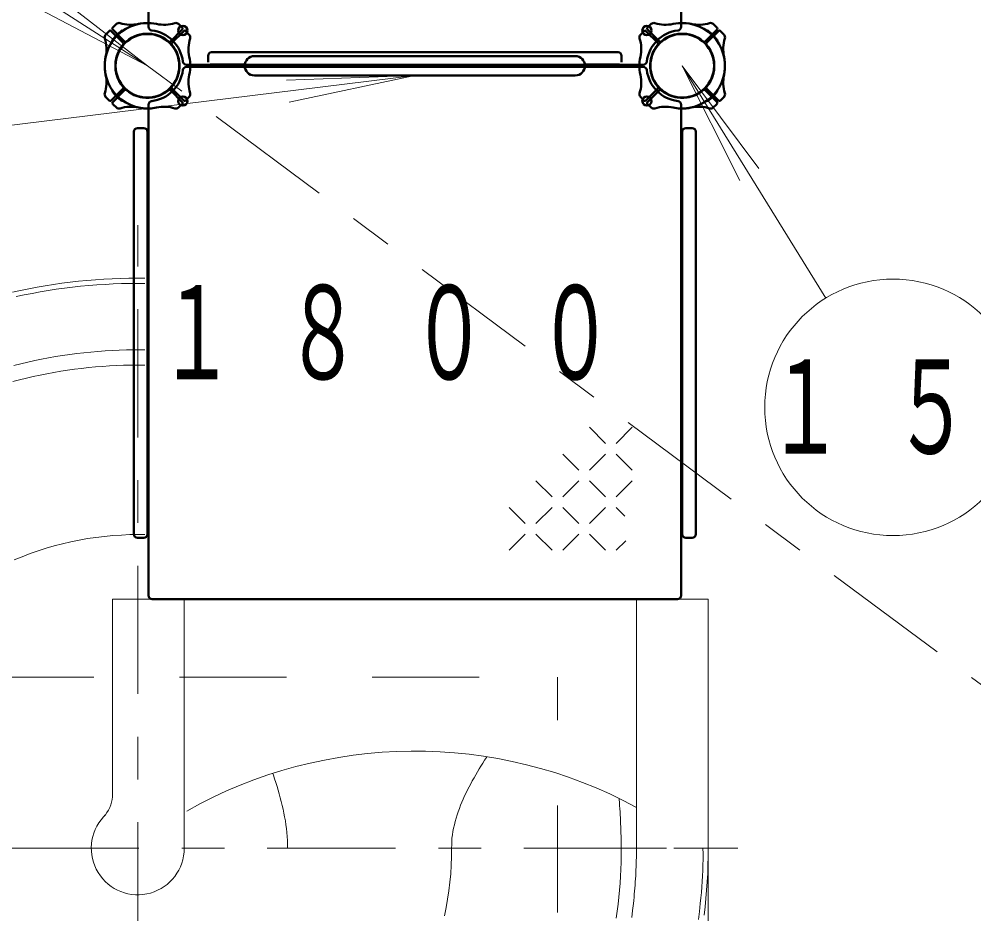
# Model space of a CAD drawing. Units: millimetres on the paper. Extents: x -385 to 0, y -594 to 267.
# Drawn here: x -307.82 to -285.5, y 150.99 to 171.92 of the extents above; entities that cross this region are included whole.
import ezdxf

# ---------------------------------------------------------------- set-up
doc = ezdxf.new("R2010")
doc.units = ezdxf.units.MM
doc.linetypes.add('USER1', pattern=[4.5, 2.5, -2])
doc.linetypes.add('USER2', pattern=[6, 3, -1, 1, -1])
doc.layers.add('LY_1', color=140, linetype='Continuous', lineweight=50)
doc.styles.add('ＭＳ ゴシック', font='')
doc.styles.get('ＭＳ ゴシック').set_extended_font_data('MS Gothic')

msp = doc.modelspace()

# ---------------------------------------------------------------- linework, layer by layer
at = {"layer": 'LY_1'}
for p, q in [((-304.797, 177.075), (-304.797, 171.735)), ((-292.347, 177.075), (-292.347, 171.735)), ((-305.717, 171.637), (-305.8, 171.548)), ((-305.392, 171.36), (-305.669, 171.637)), ((-305.356, 171.395), (-305.634, 171.673)), ((-305.633, 171.721), (-305.544, 171.803)), ((-305.401, 171.64), (-305.403, 171.642)), ((-304.287, 171.395), (-304.009, 171.673)), ((-304.252, 171.36), (-303.974, 171.637)), ((-304.01, 171.721), (-304.099, 171.803)), ((-303.926, 171.637), (-303.843, 171.548)), ((-293.217, 171.637), (-293.3, 171.548)), ((-292.892, 171.36), (-293.169, 171.637)), ((-292.856, 171.395), (-293.134, 171.673)), ((-293.133, 171.721), (-293.044, 171.803)), ((-291.787, 171.395), (-291.509, 171.673)), ((-291.752, 171.36), (-291.474, 171.637)), ((-291.742, 171.64), (-291.74, 171.642)), ((-291.51, 171.721), (-291.599, 171.803)), ((-291.426, 171.637), (-291.343, 171.548)), ((-305.637, 171.404), (-305.639, 171.406)), ((-291.506, 171.404), (-291.505, 171.406)), ((-303.405, 171.058), (-303.405, 170.908)), ((-298.572, 171.142), (-303.322, 171.142)), ((-302.322, 171.052), (-298.572, 171.052)), ((-298.572, 171.142), (-293.822, 171.142)), ((-294.822, 171.052), (-298.572, 171.052)), ((-293.738, 171.058), (-293.738, 170.908)), ((-298.572, 170.85), (-303.911, 170.85)), ((-298.572, 170.8), (-303.911, 170.8)), ((-303.355, 170.852), (-303.355, 170.798)), ((-303.355, 170.852), (-302.547, 170.852)), ((-303.355, 170.798), (-302.547, 170.798)), ((-298.572, 170.85), (-293.232, 170.85)), ((-298.572, 170.8), (-293.232, 170.8)), ((-293.788, 170.852), (-294.596, 170.852)), ((-293.788, 170.798), (-294.596, 170.798)), ((-293.788, 170.852), (-293.788, 170.798)), ((-302.322, 170.598), (-298.572, 170.598)), ((-294.822, 170.598), (-298.572, 170.598)), ((-305.392, 170.29), (-305.669, 170.013)), ((-304.252, 170.29), (-303.974, 170.013)), ((-292.892, 170.29), (-293.169, 170.013)), ((-291.752, 170.29), (-291.474, 170.013)), ((-305.717, 170.014), (-305.807, 170.109)), ((-305.637, 170.246), (-305.639, 170.244)), ((-305.356, 170.255), (-305.634, 169.977)), ((-304.287, 170.255), (-304.009, 169.977)), ((-303.926, 170.014), (-303.836, 170.109)), ((-293.217, 170.014), (-293.307, 170.109)), ((-292.856, 170.255), (-293.134, 169.977)), ((-291.787, 170.255), (-291.509, 169.977)), ((-291.506, 170.246), (-291.505, 170.244)), ((-291.426, 170.014), (-291.336, 170.109)), ((-305.633, 169.929), (-305.537, 169.84)), ((-305.401, 170.01), (-305.403, 170.008)), ((-304.797, 164.575), (-304.797, 169.915)), ((-304.01, 169.929), (-304.106, 169.84)), ((-293.133, 169.929), (-293.037, 169.84)), ((-292.347, 164.575), (-292.347, 169.915)), ((-291.742, 170.01), (-291.74, 170.008)), ((-291.51, 169.929), (-291.606, 169.84)), ((-305.138, 169.283), (-305.138, 159.867)), ((-305.055, 169.367), (-304.905, 169.367)), ((-304.822, 169.283), (-304.822, 159.867)), ((-292.322, 169.283), (-292.322, 159.867)), ((-292.088, 169.367), (-292.238, 169.367)), ((-292.005, 169.283), (-292.005, 159.867)), ((-304.797, 164.575), (-304.797, 158.433)), ((-292.347, 164.575), (-292.347, 158.433)), ((-305.055, 159.783), (-304.905, 159.783)), ((-292.088, 159.783), (-292.238, 159.783)), ((-298.572, 158.35), (-304.713, 158.35)), ((-298.572, 158.35), (-292.43, 158.35))]:
    msp.add_line(p, q, dxfattribs=at)
at = {"layer": 'LY_1', "color": 7, "lineweight": 13}
for p, q in [((-310.298, 174.346), (-304.822, 170.825)), ((-304.822, 170.825), (-307.194, 172.661)), ((-304.822, 170.825), (-307.477, 172.221)), ((-292.322, 170.825), (-290.53, 168.419)), ((-292.322, 170.825), (-290.975, 168.144)), ((-288.969, 165.39), (-292.322, 170.825)), ((-309.852, 169.207), (-298.572, 170.598)), ((-298.572, 170.598), (-301.57, 170.492)), ((-298.572, 170.598), (-301.506, 169.973)), ((-294.49, 162.369), (-294.115, 161.994)), ((-293.49, 162.369), (-293.865, 161.994)), ((-295.115, 161.744), (-294.74, 161.369)), ((-294.115, 161.744), (-294.49, 161.369)), ((-293.865, 161.744), (-293.49, 161.369)), ((-295.74, 161.119), (-295.365, 160.744)), ((-294.74, 161.119), (-295.115, 160.744)), ((-294.49, 161.119), (-294.115, 160.744)), ((-293.49, 161.119), (-293.865, 160.744)), ((-296.365, 160.494), (-295.99, 160.119)), ((-295.365, 160.494), (-295.74, 160.119)), ((-295.115, 160.494), (-294.74, 160.119)), ((-294.115, 160.494), (-294.49, 160.119)), ((-293.865, 160.494), (-293.665, 160.294)), ((-295.99, 159.869), (-296.365, 159.494)), ((-295.74, 159.869), (-295.365, 159.494)), ((-294.74, 159.869), (-295.115, 159.494)), ((-294.49, 159.869), (-294.115, 159.494)), ((-293.642, 159.716), (-293.865, 159.494)), ((-305.636, 158.35), (-304.911, 158.35)), ((-305.636, 153.883), (-305.636, 158.35)), ((-304.965, 158.35), (-292.298, 158.35)), ((-304.75, 158.35), (-303.961, 158.35)), ((-303.961, 158.35), (-303.961, 152.522)), ((-294.218, 158.35), (-293.289, 158.35)), ((-293.392, 152.522), (-293.392, 158.35)), ((-292.59, 158.35), (-291.717, 158.35)), ((-291.821, 158.35), (-291.801, 158.35)), ((-291.717, 158.35), (-291.717, 152.522)), ((-305.636, 153.802), (-305.636, 153.883)), ((-293.749, 152.522), (-293.392, 152.522)), ((-293.392, 152.522), (-293.289, 152.522)), ((-293.289, 152.522), (-293.209, 152.522)), ((-293.209, 152.522), (-292.687, 152.522)), ((-292.519, 152.522), (-292.02, 152.522)), ((-292.02, 152.522), (-291.941, 152.522)), ((-291.941, 152.522), (-291.838, 152.522)), ((-291.838, 152.522), (-291.753, 152.522)), ((-291.717, 144.408), (-291.717, 152.522))]:
    msp.add_line(p, q, dxfattribs=at)
at = {"layer": 'LY_1', "color": 7, "linetype": 'USER2', "lineweight": 13}
for p, q in [((-281.543, 153.537), (-304.822, 170.825)), ((-305.048, 138.132), (-305.048, 167.096)), ((-320.022, 152.522), (-290.17, 152.522))]:
    msp.add_line(p, q, dxfattribs=at)
at = {"layer": 'LY_1', "color": 7, "linetype": 'USER1', "lineweight": 13}
for p in [(-308.572, 156.522), (-295.238, 146.522)]:
    msp.add_line(p, (-295.238, 156.522), dxfattribs=at)
at = {"layer": 'LY_1', "color": 7, "lineweight": 13}
for points in [[(-307.979, 165.53), (-307.787, 165.572), (-307.595, 165.611), (-307.402, 165.647), (-307.209, 165.68), (-307.015, 165.71), (-306.82, 165.738), (-306.625, 165.762), (-306.43, 165.784), (-306.235, 165.803), (-306.039, 165.819), (-305.843, 165.832), (-305.647, 165.842), (-305.451, 165.85), (-305.255, 165.854), (-305.058, 165.856), (-304.882, 165.854)], [(-307.894, 165.425), (-307.707, 165.465), (-307.519, 165.502), (-307.331, 165.537), (-307.143, 165.568), (-306.954, 165.597), (-306.764, 165.623), (-306.575, 165.647), (-306.385, 165.668), (-306.194, 165.686), (-306.004, 165.701), (-305.813, 165.713), (-305.622, 165.723), (-305.431, 165.73), (-305.24, 165.734), (-305.049, 165.736), (-304.882, 165.734)], [(-307.944, 163.816), (-307.782, 163.856), (-307.621, 163.894), (-307.458, 163.929), (-307.295, 163.963), (-307.132, 163.994), (-306.968, 164.022), (-306.804, 164.048), (-306.639, 164.072), (-306.474, 164.094), (-306.309, 164.113), (-306.143, 164.13), (-305.978, 164.144), (-305.812, 164.156), (-305.646, 164.166), (-305.48, 164.173), (-305.313, 164.178), (-305.147, 164.181), (-304.981, 164.181), (-304.882, 164.18)], [(-307.97, 163.439), (-307.812, 163.481), (-307.652, 163.52), (-307.493, 163.556), (-307.333, 163.59), (-307.172, 163.622), (-307.011, 163.652), (-306.849, 163.679), (-306.687, 163.704), (-306.525, 163.727), (-306.362, 163.747), (-306.199, 163.765), (-306.036, 163.78), (-305.873, 163.793), (-305.709, 163.804), (-305.546, 163.813), (-305.382, 163.819), (-305.218, 163.822), (-305.054, 163.824), (-304.882, 163.823)], [(-307.936, 159.268), (-307.752, 159.343), (-307.566, 159.414), (-307.379, 159.48), (-307.189, 159.541), (-306.999, 159.596), (-306.806, 159.646), (-306.613, 159.691), (-306.418, 159.731), (-306.222, 159.765), (-306.025, 159.795), (-305.828, 159.818), (-305.63, 159.837), (-305.432, 159.85), (-305.233, 159.858), (-305.034, 159.86), (-304.882, 159.858)], [(-303.961, 158.35), (-303.945, 158.35), (-303.928, 158.35), (-303.911, 158.35), (-303.894, 158.35), (-303.878, 158.35), (-303.861, 158.35), (-303.844, 158.35), (-303.827, 158.35), (-303.811, 158.35), (-303.794, 158.35), (-303.777, 158.35), (-303.76, 158.35), (-303.743, 158.35), (-303.727, 158.35), (-303.71, 158.35), (-303.693, 158.35), (-303.676, 158.35), (-303.66, 158.35), (-303.643, 158.35), (-303.626, 158.35), (-303.609, 158.35), (-303.593, 158.35), (-303.576, 158.35), (-303.559, 158.35), (-303.542, 158.35), (-303.525, 158.35), (-303.509, 158.35), (-303.492, 158.35), (-303.475, 158.35), (-303.458, 158.35), (-303.442, 158.35), (-303.425, 158.35), (-303.408, 158.35), (-303.391, 158.35), (-303.374, 158.35), (-303.358, 158.35), (-303.341, 158.35), (-303.324, 158.35), (-303.307, 158.35), (-303.291, 158.35), (-303.274, 158.35), (-303.257, 158.35), (-303.24, 158.35), (-303.224, 158.35), (-303.207, 158.35), (-303.19, 158.35), (-303.173, 158.35), (-303.156, 158.35)], [(-295.011, 158.35), (-294.994, 158.35), (-294.977, 158.35), (-294.96, 158.35), (-294.942, 158.35), (-294.925, 158.35), (-294.908, 158.35), (-294.891, 158.35), (-294.873, 158.35), (-294.856, 158.35), (-294.839, 158.35), (-294.822, 158.35), (-294.804, 158.35), (-294.787, 158.35), (-294.77, 158.35), (-294.753, 158.35), (-294.735, 158.35), (-294.718, 158.35), (-294.701, 158.35), (-294.684, 158.35), (-294.667, 158.35), (-294.649, 158.35), (-294.632, 158.35), (-294.615, 158.35), (-294.598, 158.35), (-294.58, 158.35), (-294.563, 158.35), (-294.546, 158.35), (-294.529, 158.35), (-294.511, 158.35), (-294.494, 158.35), (-294.477, 158.35), (-294.46, 158.35), (-294.443, 158.35), (-294.425, 158.35), (-294.408, 158.35), (-294.391, 158.35), (-294.374, 158.35), (-294.356, 158.35), (-294.339, 158.35), (-294.322, 158.35), (-294.305, 158.35), (-294.287, 158.35), (-294.27, 158.35), (-294.253, 158.35), (-294.236, 158.35), (-294.218, 158.35)], [(-297.713, 152.522), (-297.711, 152.601), (-297.709, 152.681), (-297.705, 152.76), (-297.694, 152.839), (-297.68, 152.918), (-297.665, 152.996), (-297.648, 153.073), (-297.628, 153.151), (-297.607, 153.227), (-297.583, 153.303), (-297.558, 153.378), (-297.531, 153.453), (-297.502, 153.528), (-297.472, 153.601), (-297.441, 153.675), (-297.408, 153.747), (-297.374, 153.819), (-297.339, 153.89), (-297.303, 153.961), (-297.266, 154.032), (-297.228, 154.102), (-297.189, 154.171), (-297.15, 154.24), (-297.109, 154.309), (-297.068, 154.377), (-297.027, 154.445), (-296.985, 154.512), (-296.942, 154.58), (-296.899, 154.647), (-296.888, 154.664)], [(-301.893, 154.274), (-301.879, 154.234), (-301.849, 154.147), (-301.821, 154.059), (-301.793, 153.971), (-301.766, 153.883), (-301.74, 153.794), (-301.716, 153.705), (-301.693, 153.616), (-301.672, 153.526), (-301.651, 153.436), (-301.632, 153.346), (-301.615, 153.256), (-301.599, 153.165), (-301.585, 153.073), (-301.573, 152.982), (-301.562, 152.89), (-301.554, 152.799), (-301.549, 152.706), (-301.548, 152.614), (-301.546, 152.522)], [(-305.639, 153.729), (-305.639, 153.733), (-305.638, 153.737), (-305.638, 153.741), (-305.638, 153.745), (-305.637, 153.749), (-305.637, 153.753), (-305.637, 153.757), (-305.637, 153.762), (-305.637, 153.766), (-305.636, 153.77), (-305.636, 153.774), (-305.636, 153.778), (-305.636, 153.782), (-305.636, 153.786), (-305.636, 153.79), (-305.636, 153.794), (-305.636, 153.798), (-305.636, 153.802)], [(-293.798, 153.689), (-293.796, 153.662), (-293.791, 153.591), (-293.786, 153.52), (-293.781, 153.449), (-293.776, 153.378), (-293.772, 153.306), (-293.768, 153.235), (-293.765, 153.164), (-293.761, 153.093), (-293.759, 153.021), (-293.756, 152.95), (-293.754, 152.879), (-293.752, 152.807), (-293.75, 152.736), (-293.75, 152.665), (-293.75, 152.593), (-293.749, 152.522)], [(-305.811, 153.301), (-305.816, 153.294), (-305.823, 153.286), (-305.828, 153.281), (-305.831, 153.277), (-305.833, 153.275), (-305.835, 153.272), (-305.837, 153.27), (-305.839, 153.268), (-305.84, 153.266)], [(-297.713, 152.522), (-297.715, 152.323), (-297.72, 152.124), (-297.734, 151.926), (-297.754, 151.728), (-297.778, 151.531), (-297.807, 151.334), (-297.842, 151.139), (-297.882, 150.944)], [(-293.749, 152.522), (-293.751, 152.358), (-293.752, 152.194), (-293.756, 152.03), (-293.764, 151.867), (-293.775, 151.703), (-293.789, 151.54), (-293.805, 151.377), (-293.822, 151.214), (-293.842, 151.051), (-293.865, 150.889)], [(-293.463, 151.234), (-293.456, 151.305), (-293.449, 151.377), (-293.442, 151.448), (-293.435, 151.519), (-293.429, 151.591), (-293.423, 151.662), (-293.418, 151.734), (-293.414, 151.805), (-293.41, 151.877), (-293.407, 151.949), (-293.403, 152.02), (-293.4, 152.092), (-293.398, 152.163), (-293.395, 152.235), (-293.394, 152.307), (-293.394, 152.379), (-293.393, 152.45), (-293.392, 152.522)], [(-291.838, 152.522), (-291.836, 152.393), (-291.835, 152.264), (-291.837, 152.135), (-291.841, 152.006), (-291.846, 151.877), (-291.853, 151.748), (-291.862, 151.619), (-291.873, 151.491), (-291.886, 151.362), (-291.901, 151.234)], [(-291.717, 152.522), (-291.719, 152.326), (-291.721, 152.129), (-291.727, 151.933), (-291.737, 151.737), (-291.751, 151.541), (-291.767, 151.345), (-291.786, 151.15), (-291.807, 150.955)], [(-293.463, 151.234), (-293.483, 151.069), (-293.503, 150.904)], [(-291.901, 151.234), (-291.921, 151.044), (-291.941, 150.854)]]:
    msp.add_lwpolyline(points, dxfattribs=at)
at = {"layer": 'LY_1'}
for centre, radius in [((-303.997, 171.65), 0.108), ((-293.147, 171.65), 0.108), ((-304.822, 170.825), 0.743), ((-292.322, 170.825), 0.743), ((-292.322, 170.825), 0.743), ((-303.997, 170), 0.108), ((-293.147, 170), 0.108)]:
    msp.add_circle(centre, radius, dxfattribs=at)
at = {"layer": 'LY_1', "color": 7, "lineweight": 13}
msp.add_circle((-287.394, 162.836), 3, dxfattribs=at)
at = {"layer": 'LY_1'}
for centre, radius, start, end in [((-305.693, 171.614), 0.0333, 45, 137), ((-305.61, 171.696), 0.0333, 133, 225), ((-305.488, 171.743), 0.0833, 72.4588, 133), ((-304.822, 170.825), 1.017, 126.3731, 135), ((-304.822, 170.825), 1, 77.7272, 135), ((-305.211, 172.617), 0.833, 252.4588, 282.2728), ((-305.415, 171.63), 0.0167, 45, 126.3731), ((-304.822, 170.825), 1, 88.5675, 102.2728), ((-304.713, 171.735), 0.0833, 180, 263.2128), ((-304.822, 170.825), 0.833, 6.7872, 83.2128), ((-304.432, 172.617), 0.833, 257.7272, 287.5412), ((-304.156, 171.743), 0.0833, 47, 107.5412), ((-304.033, 171.696), 0.0333, 315, 47), ((-303.95, 171.614), 0.0333, 43, 135), ((-293.193, 171.614), 0.0333, 45, 137), ((-292.322, 170.825), 0.833, 96.7872, 173.2128), ((-293.11, 171.696), 0.0333, 133, 225), ((-292.988, 171.743), 0.0833, 72.4588, 133), ((-292.711, 172.617), 0.833, 252.4588, 282.2728), ((-292.322, 170.825), 1, 45, 102.2728), ((-292.43, 171.735), 0.0833, 276.7872, 0), ((-292.322, 170.825), 1, 77.7272, 91.4325), ((-291.932, 172.617), 0.833, 257.7272, 287.5412), ((-291.729, 171.63), 0.0167, 53.6269, 135), ((-292.322, 170.825), 1.017, 45, 53.6269), ((-291.656, 171.743), 0.0833, 47, 107.5412), ((-291.533, 171.696), 0.0333, 315, 47), ((-291.45, 171.614), 0.0333, 43, 135), ((-305.739, 171.491), 0.0833, 137, 197.5412), ((-304.822, 170.825), 1, 135, 192.2728), ((-306.613, 171.215), 0.833, 347.7272, 17.5412), ((-305.627, 171.418), 0.0167, 143.6269, 225), ((-304.822, 170.825), 1.017, 135, 143.6269), ((-304.822, 170.825), 0.75, 49.2707, 135), ((-304.822, 170.825), 0.75, 45, 130.7293), ((-303.03, 171.215), 0.833, 162.4588, 192.2728), ((-303.904, 171.491), 0.0833, 342.4588, 43), ((-293.239, 171.491), 0.0833, 137, 197.5412), ((-294.113, 171.215), 0.833, 347.7272, 17.5412), ((-292.322, 170.825), 0.75, 49.2707, 135), ((-292.322, 170.825), 0.75, 45, 130.7293), ((-292.322, 170.825), 1, 347.7272, 45), ((-292.322, 170.825), 1.017, 36.3731, 45), ((-291.516, 171.418), 0.0167, 315, 36.3731), ((-290.53, 171.215), 0.833, 162.4588, 192.2728), ((-291.404, 171.491), 0.0833, 342.4588, 43), ((-304.822, 170.825), 0.75, 135, 220.7293), ((-304.822, 170.825), 0.75, 139.2707, 225), ((-305.415, 171.336), 0.0333, 319.2707, 45), ((-305.333, 171.419), 0.0333, 225, 310.7293), ((-304.31, 171.419), 0.0333, 229.2707, 315), ((-304.822, 170.825), 0.75, 319.2707, 45), ((-304.822, 170.825), 0.75, 315, 40.7293), ((-304.228, 171.336), 0.0333, 135, 220.7293), ((-292.322, 170.825), 0.75, 135, 220.7293), ((-292.322, 170.825), 0.75, 139.2707, 225), ((-292.915, 171.336), 0.0333, 319.2707, 45), ((-292.833, 171.419), 0.0333, 225, 310.7293), ((-291.81, 171.419), 0.0333, 229.2707, 315), ((-292.322, 170.825), 0.75, 319.2707, 45), ((-292.322, 170.825), 0.75, 315, 40.7293), ((-291.728, 171.336), 0.0333, 135, 220.7293), ((-304.822, 170.825), 1, 167.7272, 225), ((-304.822, 170.825), 1, 358.5675, 12.2728), ((-303.322, 171.058), 0.0833, 90, 180), ((-302.322, 170.825), 0.227, 90, 270), ((-294.822, 170.825), 0.227, 270, 90), ((-293.822, 171.058), 0.0833, 0, 90), ((-292.322, 170.825), 1, 167.7272, 181.4325), ((-292.322, 170.825), 1, 315, 12.2728), ((-303.911, 170.933), 0.0833, 186.7872, 270), ((-303.911, 170.717), 0.0833, 90, 173.2128), ((-304.822, 170.825), 1, 347.7272, 1.4325), ((-292.322, 170.825), 1, 178.5675, 192.2728), ((-293.232, 170.933), 0.0833, 270, 353.2128), ((-293.232, 170.717), 0.0833, 6.7872, 90), ((-306.613, 170.435), 0.833, 342.4588, 12.2728), ((-304.822, 170.825), 0.833, 276.7872, 353.2128), ((-303.03, 170.435), 0.833, 167.7272, 197.5412), ((-294.113, 170.435), 0.833, 342.4588, 12.2728), ((-292.322, 170.825), 0.833, 186.7872, 263.2128), ((-290.53, 170.435), 0.833, 167.7272, 197.5412), ((-305.415, 170.314), 0.0333, 315, 40.7293), ((-304.822, 170.825), 0.75, 225, 310.7293), ((-304.822, 170.825), 0.75, 229.2707, 315), ((-304.228, 170.314), 0.0333, 139.2707, 225), ((-292.915, 170.314), 0.0333, 315, 40.7293), ((-292.322, 170.825), 0.75, 225, 310.7293), ((-292.322, 170.825), 0.75, 229.2707, 315), ((-291.728, 170.314), 0.0333, 139.2707, 225), ((-305.739, 170.159), 0.0833, 162.4588, 223), ((-305.627, 170.232), 0.0167, 135, 216.3731), ((-304.822, 170.825), 1.017, 216.3731, 225), ((-304.822, 170.825), 1.017, 225, 233.6269), ((-304.822, 170.825), 1, 225, 282.2728), ((-305.333, 170.231), 0.0333, 49.2707, 135), ((-304.31, 170.231), 0.0333, 45, 130.7293), ((-303.904, 170.159), 0.0833, 317, 17.5412), ((-293.239, 170.159), 0.0833, 162.4588, 223), ((-292.833, 170.231), 0.0333, 49.2707, 135), ((-292.322, 170.825), 1, 257.7272, 315), ((-291.81, 170.231), 0.0333, 45, 130.7293), ((-292.322, 170.825), 1.017, 306.3731, 315), ((-292.322, 170.825), 1.017, 315, 323.6269), ((-291.516, 170.232), 0.0167, 323.6269, 45), ((-291.404, 170.159), 0.0833, 317, 17.5412), ((-305.693, 170.036), 0.0333, 223, 315), ((-305.61, 169.954), 0.0333, 135, 227), ((-305.488, 169.908), 0.0833, 227, 287.5412), ((-305.211, 169.034), 0.833, 77.7272, 107.5412), ((-305.415, 170.02), 0.0167, 233.6269, 315), ((-304.822, 170.825), 1, 257.7272, 271.4325), ((-304.713, 169.915), 0.0833, 96.7872, 180), ((-304.432, 169.034), 0.833, 72.4588, 102.2728), ((-304.156, 169.908), 0.0833, 252.4588, 313), ((-304.033, 169.954), 0.0333, 313, 45), ((-303.95, 170.036), 0.0333, 225, 317), ((-293.193, 170.036), 0.0333, 223, 315), ((-293.11, 169.954), 0.0333, 135, 227), ((-292.988, 169.908), 0.0833, 227, 287.5412), ((-292.711, 169.034), 0.833, 77.7272, 107.5412), ((-292.43, 169.915), 0.0833, 0, 83.2128), ((-292.322, 170.825), 1, 268.5675, 282.2728), ((-291.932, 169.034), 0.833, 72.4588, 102.2728), ((-291.729, 170.02), 0.0167, 225, 306.3731), ((-291.656, 169.908), 0.0833, 252.4588, 313), ((-291.533, 169.954), 0.0333, 313, 45), ((-291.45, 170.036), 0.0333, 225, 317), ((-305.055, 169.283), 0.0833, 90, 180), ((-304.905, 169.283), 0.0833, 0, 90), ((-292.238, 169.283), 0.0833, 90, 180), ((-292.088, 169.283), 0.0833, 0, 90), ((-305.055, 159.867), 0.0833, 180, 270), ((-304.905, 159.867), 0.0833, 270, 0), ((-292.238, 159.867), 0.0833, 180, 270), ((-292.088, 159.867), 0.0833, 270, 0), ((-304.713, 158.433), 0.0833, 180, 270), ((-292.43, 158.433), 0.0833, 270, 0)]:
    msp.add_arc(centre, radius, start, end, dxfattribs=at)
at = {"layer": 'LY_1', "color": 7, "lineweight": 13}
for centre, radius, start, end in [((-298.572, 143.943), 10.852, 61.4909, 119.436), ((-306.441, 153.802), 0.805, 317.4062, 354.7841), ((-305.048, 152.522), 1.087, 137.4062, 0)]:
    msp.add_arc(centre, radius, start, end, dxfattribs=at)

# ---------------------------------------------------------------- texts
at = {"layer": 'LY_1', "color": 7, "char_height": 2.199, "style": 'ＭＳ ゴシック'}
for s, insert, attachment_point in [('\\T1.64;\\W0.6;１８００', (-304.572, 164.575), 4), ('\\T1.64;\\W0.6;１５', (-287.394, 162.836), 5)]:
    msp.add_mtext(s, dxfattribs=dict(at, insert=insert, attachment_point=attachment_point))

doc.saveas('drawing.dxf')
